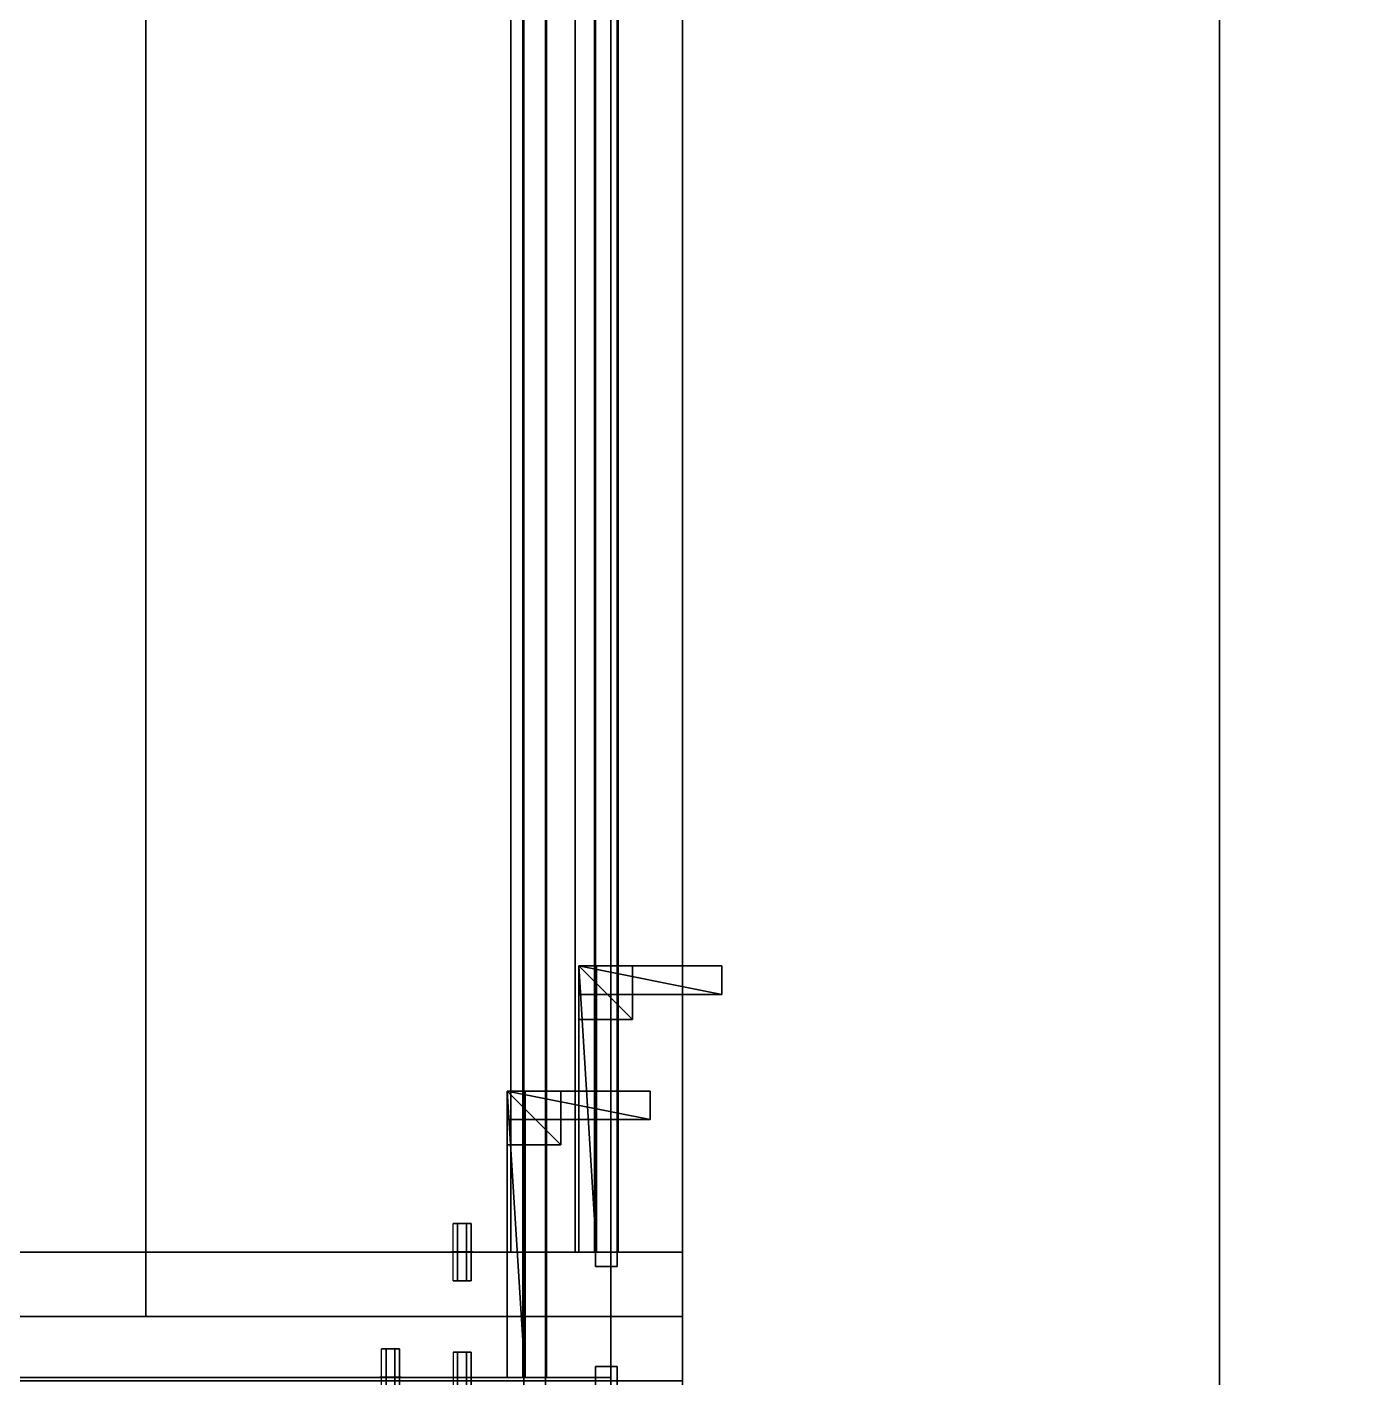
# Model space of a CAD drawing. Extents: x 0 to 4068, y -4475 to 0.
# Drawn here: x 1969.8 to 2343.7, y -1294.7 to -917.3 of the extents above; entities that cross this region are included whole.
import ezdxf

# ---------------------------------------------------------------- set-up
doc = ezdxf.new("R2010")
doc.units = 0
for name, color, linetype in [('LAYER0', 7, 'CONTINUOUS'), ('LAYER413', 7, 'CONTINUOUS'), ('LAYER614', 2, 'CONTINUOUS'), ('LAYER615', 7, 'CONTINUOUS'), ('LAYER616', 253, 'CONTINUOUS'), ('LAYER617', 253, 'CONTINUOUS'), ('LAYER618', 253, 'CONTINUOUS'), ('LAYER619', 253, 'CONTINUOUS'), ('LAYER620', 253, 'CONTINUOUS'), ('LAYER621', 253, 'CONTINUOUS'), ('LAYER630', 7, 'CONTINUOUS'), ('LAYER633', 7, 'CONTINUOUS'), ('LAYER642', 7, 'CONTINUOUS'), ('LAYER644', 7, 'CONTINUOUS'), ('LAYER651', 7, 'CONTINUOUS'), ('LAYER655', 254, 'CONTINUOUS'), ('LAYER667', 7, 'CONTINUOUS'), ('LAYER668', 253, 'CONTINUOUS'), ('LAYER688', 254, 'CONTINUOUS'), ('LAYER701', 7, 'CONTINUOUS'), ('LAYER702', 2, 'CONTINUOUS'), ('LAYER703', 7, 'CONTINUOUS'), ('LAYER704', 253, 'CONTINUOUS'), ('LAYER705', 253, 'CONTINUOUS'), ('LAYER706', 253, 'CONTINUOUS'), ('LAYER707', 253, 'CONTINUOUS'), ('LAYER708', 253, 'CONTINUOUS'), ('LAYER709', 253, 'CONTINUOUS'), ('LAYER710', 7, 'CONTINUOUS'), ('LAYER711', 253, 'CONTINUOUS'), ('LAYER712', 7, 'CONTINUOUS'), ('LAYER714', 253, 'CONTINUOUS'), ('LAYER723', 7, 'CONTINUOUS'), ('LAYER727', 254, 'CONTINUOUS'), ('LAYER739', 45, 'CONTINUOUS'), ('LAYER740', 45, 'CONTINUOUS'), ('LAYER741', 45, 'CONTINUOUS'), ('LAYER783', 45, 'CONTINUOUS'), ('LAYER821', 19, 'CONTINUOUS'), ('LAYER823', 19, 'CONTINUOUS')]:
    doc.layers.add(name, color=color, linetype=linetype)

msp = doc.modelspace()

# ---------------------------------------------------------------- linework, layer by layer
at = {"layer": 'LAYER0', "invisible_edges": 1}
for points in [[(4068, 0), (0, -4475), (0, 0), (4068, 0)], [(4068, -4475, 5), (0, 0, 5), (0, -4475, 5), (4068, -4475, 5)], [(0, 0, 5), (4068, -4475, 5), (4068, 0, 5), (0, 0, 5)], [(0, -4475), (4068, 0), (4068, -4475), (0, -4475)]]:
    msp.add_3dface(points, dxfattribs=at)
at = {"layer": 'LAYER413'}
for points, invisible_edges in [([(2303, 0, 5), (2153, -2886, 5), (2153, -150, 5), (2303, 0, 5)], 1), ([(2153, -2886, 5), (2303, 0, 5), (2303, -2754, 5), (2153, -2886, 5)], 1), ([(2153, -150, 2415), (2303, -2754, 2415), (2303, 0, 2415), (2153, -150, 2415)], 1), ([(2303, 0, 5), (2303, -2754, 2415), (2303, -2754, 5), (2303, 0, 5)], 1), ([(2303, -2754, 2415), (2303, 0, 5), (2303, 0, 2415), (2303, -2754, 2415)], 1), ([(2153, -150, 5), (2153, -1095.5, 1574.5), (2153, -339.5, 1127.5), (2153, -150, 5)], 7), ([(2153, -150, 5), (2153, -1155.5, 1574.5), (2153, -1095.5, 1574.5), (2153, -150, 5)], 5), ([(2153, -150, 5), (2153, -1634.5, 2070.5), (2153, -1155.5, 1574.5), (2153, -150, 5)], 7), ([(2153, -150, 5), (2153, -1694.5, 2070.5), (2153, -1634.5, 2070.5), (2153, -150, 5)], 5), ([(2153, -150, 5), (2153, -2240.5, 722.5), (2153, -1694.5, 2070.5), (2153, -150, 5)], 7), ([(2153, -150, 5), (2153, -2300.5, 722.5), (2153, -2240.5, 722.5), (2153, -150, 5)], 5), ([(2153, -2886, 5), (2153, -2300.5, 722.5), (2153, -150, 5), (2153, -2886, 5)], 3), ([(2153, -1095.5, 1574.5), (2153, -150, 2415), (2153, -339.5, 1207.5), (2153, -1095.5, 1574.5)], 7), ([(2153, -1095.5, 1654.5), (2153, -150, 2415), (2153, -1095.5, 1574.5), (2153, -1095.5, 1654.5)], 3), ([(2153, -1155.5, 1654.5), (2153, -150, 2415), (2153, -1095.5, 1654.5), (2153, -1155.5, 1654.5)], 3), ([(2153, -1634.5, 2070.5), (2153, -150, 2415), (2153, -1155.5, 1654.5), (2153, -1634.5, 2070.5)], 7), ([(2153, -1634.5, 2150.5), (2153, -150, 2415), (2153, -1634.5, 2070.5), (2153, -1634.5, 2150.5)], 3), ([(2153, -1694.5, 2150.5), (2153, -150, 2415), (2153, -1634.5, 2150.5), (2153, -1694.5, 2150.5)], 3), ([(2153, -1694.5, 2150.5), (2153, -2886, 2415), (2153, -150, 2415), (2153, -1694.5, 2150.5)], 5), ([(2303, -2754, 2415), (2153, -150, 2415), (2153, -2886, 2415), (2303, -2754, 2415)], 1), ([(2153, -339.5, 1127.5), (2153, -1095.5, 1574.5), (2153, -339.5, 1207.5), (2153, -339.5, 1127.5)], 3), ([(2153, -1155.5, 1574.5), (2153, -1634.5, 2070.5), (2153, -1155.5, 1654.5), (2153, -1155.5, 1574.5)], 3)]:
    msp.add_3dface(points, dxfattribs=dict(at, invisible_edges=invisible_edges))
at = {"layer": 'LAYER614'}
for points in [[(2104, -1294.5, 832), (2109, -1294.5, 832), (2104, -1214.5, 832), (2104, -1294.5, 832)], [(2104, -1214.5, 832), (2109, -1294.5, 832), (2109, -1214.5, 832), (2104, -1214.5, 832)], [(2104, -1214.5, 832), (2109, -1214.5, 832), (2104, -1214.5, 809), (2104, -1214.5, 832)], [(2104, -1214.5, 809), (2109, -1214.5, 832), (2109, -1214.5, 809), (2104, -1214.5, 809)], [(2104, -1294.5, 832), (2104, -1214.5, 832), (2104, -1294.5, 809), (2104, -1294.5, 832)], [(2104, -1294.5, 809), (2104, -1214.5, 832), (2104, -1214.5, 809), (2104, -1294.5, 809)], [(2104, -1294.5, 809), (2104, -1214.5, 809), (2109, -1294.5, 809), (2104, -1294.5, 809)], [(2109, -1294.5, 809), (2104, -1214.5, 809), (2109, -1214.5, 809), (2109, -1294.5, 809)], [(2109, -1294.5, 809), (2109, -1214.5, 809), (2109, -1294.5, 832), (2109, -1294.5, 809)], [(2109, -1294.5, 832), (2109, -1214.5, 809), (2109, -1214.5, 832), (2109, -1294.5, 832)], [(2104, -1294.5, 809), (2109, -1294.5, 809), (2104, -1294.5, 832), (2104, -1294.5, 809)], [(2104, -1294.5, 832), (2109, -1294.5, 809), (2109, -1294.5, 832), (2104, -1294.5, 832)]]:
    msp.add_3dface(points, dxfattribs=at)
at = {"layer": 'LAYER615', "invisible_edges": 1}
for points in [[(2104, -1214.5, 809), (2104, -1294.5, 832), (2104, -1214.5, 832), (2104, -1214.5, 809)], [(2104, -1294.5, 832), (2104, -1214.5, 809), (2104, -1294.5, 809), (2104, -1294.5, 832)], [(2109, -1214.5, 832), (2104, -1294.5, 832), (2109, -1294.5, 832), (2109, -1214.5, 832)], [(2104, -1294.5, 832), (2109, -1214.5, 832), (2104, -1214.5, 832), (2104, -1294.5, 832)], [(2104, -1214.5, 809), (2109, -1294.5, 809), (2104, -1294.5, 809), (2104, -1214.5, 809)], [(2109, -1294.5, 809), (2104, -1214.5, 809), (2109, -1214.5, 809), (2109, -1294.5, 809)], [(2109, -1214.5, 832), (2104, -1214.5, 809), (2104, -1214.5, 832), (2109, -1214.5, 832)], [(2104, -1214.5, 809), (2109, -1214.5, 832), (2109, -1214.5, 809), (2104, -1214.5, 809)], [(2109, -1294.5, 809), (2109, -1214.5, 832), (2109, -1294.5, 832), (2109, -1294.5, 809)], [(2109, -1214.5, 832), (2109, -1294.5, 809), (2109, -1214.5, 809), (2109, -1214.5, 832)], [(2109, -1294.5, 809), (2104, -1294.5, 832), (2104, -1294.5, 809), (2109, -1294.5, 809)], [(2104, -1294.5, 832), (2109, -1294.5, 809), (2109, -1294.5, 832), (2104, -1294.5, 832)]]:
    msp.add_3dface(points, dxfattribs=at)
at = {"layer": 'LAYER616'}
for points in [[(2104, -1229.5, 832), (2119, -1229.5, 832), (2104, -1214.5, 832), (2104, -1229.5, 832)], [(2104, -1214.5, 832), (2119, -1229.5, 832), (2119, -1214.5, 832), (2104, -1214.5, 832)], [(2104, -1214.5, 832), (2119, -1214.5, 832), (2104, -1214.5, 817), (2104, -1214.5, 832)], [(2104, -1214.5, 817), (2119, -1214.5, 832), (2119, -1214.5, 817), (2104, -1214.5, 817)], [(2104, -1229.5, 832), (2104, -1214.5, 832), (2104, -1229.5, 817), (2104, -1229.5, 832)], [(2104, -1229.5, 817), (2104, -1214.5, 832), (2104, -1214.5, 817), (2104, -1229.5, 817)], [(2104, -1229.5, 817), (2104, -1214.5, 817), (2119, -1229.5, 817), (2104, -1229.5, 817)], [(2119, -1229.5, 817), (2104, -1214.5, 817), (2119, -1214.5, 817), (2119, -1229.5, 817)], [(2119, -1229.5, 817), (2119, -1214.5, 817), (2119, -1229.5, 832), (2119, -1229.5, 817)], [(2119, -1229.5, 832), (2119, -1214.5, 817), (2119, -1214.5, 832), (2119, -1229.5, 832)], [(2104, -1229.5, 817), (2119, -1229.5, 817), (2104, -1229.5, 832), (2104, -1229.5, 817)], [(2104, -1229.5, 832), (2119, -1229.5, 817), (2119, -1229.5, 832), (2104, -1229.5, 832)]]:
    msp.add_3dface(points, dxfattribs=at)
at = {"layer": 'LAYER617'}
for points in [[(2104, -1229.5, 832), (2119, -1229.5, 832), (2104, -1214.5, 832), (2104, -1229.5, 832)], [(2104, -1214.5, 832), (2119, -1229.5, 832), (2119, -1214.5, 832), (2104, -1214.5, 832)], [(2104, -1214.5, 832), (2119, -1214.5, 832), (2104, -1214.5, 817), (2104, -1214.5, 832)], [(2104, -1214.5, 817), (2119, -1214.5, 832), (2119, -1214.5, 817), (2104, -1214.5, 817)], [(2104, -1229.5, 832), (2104, -1214.5, 832), (2104, -1229.5, 817), (2104, -1229.5, 832)], [(2104, -1229.5, 817), (2104, -1214.5, 832), (2104, -1214.5, 817), (2104, -1229.5, 817)], [(2104, -1229.5, 817), (2104, -1214.5, 817), (2119, -1229.5, 817), (2104, -1229.5, 817)], [(2119, -1229.5, 817), (2104, -1214.5, 817), (2119, -1214.5, 817), (2119, -1229.5, 817)], [(2119, -1229.5, 817), (2119, -1214.5, 817), (2119, -1229.5, 832), (2119, -1229.5, 817)], [(2119, -1229.5, 832), (2119, -1214.5, 817), (2119, -1214.5, 832), (2119, -1229.5, 832)], [(2104, -1229.5, 817), (2119, -1229.5, 817), (2104, -1229.5, 832), (2104, -1229.5, 817)], [(2104, -1229.5, 832), (2119, -1229.5, 817), (2119, -1229.5, 832), (2104, -1229.5, 832)]]:
    msp.add_3dface(points, dxfattribs=at)
at = {"layer": 'LAYER618'}
for points in [[(2104, -1229.5, 832), (2119, -1229.5, 832), (2104, -1214.5, 832), (2104, -1229.5, 832)], [(2104, -1214.5, 832), (2119, -1229.5, 832), (2119, -1214.5, 832), (2104, -1214.5, 832)], [(2104, -1214.5, 832), (2119, -1214.5, 832), (2104, -1214.5, 817), (2104, -1214.5, 832)], [(2104, -1214.5, 817), (2119, -1214.5, 832), (2119, -1214.5, 817), (2104, -1214.5, 817)], [(2104, -1229.5, 832), (2104, -1214.5, 832), (2104, -1229.5, 817), (2104, -1229.5, 832)], [(2104, -1229.5, 817), (2104, -1214.5, 832), (2104, -1214.5, 817), (2104, -1229.5, 817)], [(2104, -1229.5, 817), (2104, -1214.5, 817), (2119, -1229.5, 817), (2104, -1229.5, 817)], [(2119, -1229.5, 817), (2104, -1214.5, 817), (2119, -1214.5, 817), (2119, -1229.5, 817)], [(2119, -1229.5, 817), (2119, -1214.5, 817), (2119, -1229.5, 832), (2119, -1229.5, 817)], [(2119, -1229.5, 832), (2119, -1214.5, 817), (2119, -1214.5, 832), (2119, -1229.5, 832)], [(2104, -1229.5, 817), (2119, -1229.5, 817), (2104, -1229.5, 832), (2104, -1229.5, 817)], [(2104, -1229.5, 832), (2119, -1229.5, 817), (2119, -1229.5, 832), (2104, -1229.5, 832)]]:
    msp.add_3dface(points, dxfattribs=at)
at = {"layer": 'LAYER619'}
for points in [[(2104, -1229.5, 832), (2119, -1229.5, 832), (2104, -1214.5, 832), (2104, -1229.5, 832)], [(2104, -1214.5, 832), (2119, -1229.5, 832), (2119, -1214.5, 832), (2104, -1214.5, 832)], [(2104, -1214.5, 832), (2119, -1214.5, 832), (2104, -1214.5, 817), (2104, -1214.5, 832)], [(2104, -1214.5, 817), (2119, -1214.5, 832), (2119, -1214.5, 817), (2104, -1214.5, 817)], [(2104, -1229.5, 832), (2104, -1214.5, 832), (2104, -1229.5, 817), (2104, -1229.5, 832)], [(2104, -1229.5, 817), (2104, -1214.5, 832), (2104, -1214.5, 817), (2104, -1229.5, 817)], [(2104, -1229.5, 817), (2104, -1214.5, 817), (2119, -1229.5, 817), (2104, -1229.5, 817)], [(2119, -1229.5, 817), (2104, -1214.5, 817), (2119, -1214.5, 817), (2119, -1229.5, 817)], [(2119, -1229.5, 817), (2119, -1214.5, 817), (2119, -1229.5, 832), (2119, -1229.5, 817)], [(2119, -1229.5, 832), (2119, -1214.5, 817), (2119, -1214.5, 832), (2119, -1229.5, 832)], [(2104, -1229.5, 817), (2119, -1229.5, 817), (2104, -1229.5, 832), (2104, -1229.5, 817)], [(2104, -1229.5, 832), (2119, -1229.5, 817), (2119, -1229.5, 832), (2104, -1229.5, 832)]]:
    msp.add_3dface(points, dxfattribs=at)
at = {"layer": 'LAYER620'}
for points in [[(2104, -1222.5, 832), (2144, -1222.5, 832), (2104, -1214.5, 832), (2104, -1222.5, 832)], [(2104, -1214.5, 832), (2144, -1222.5, 832), (2144, -1214.5, 832), (2104, -1214.5, 832)], [(2104, -1214.5, 832), (2144, -1214.5, 832), (2104, -1214.5, 824), (2104, -1214.5, 832)], [(2104, -1214.5, 824), (2144, -1214.5, 832), (2144, -1214.5, 824), (2104, -1214.5, 824)], [(2104, -1222.5, 832), (2104, -1214.5, 832), (2104, -1222.5, 824), (2104, -1222.5, 832)], [(2104, -1222.5, 824), (2104, -1214.5, 832), (2104, -1214.5, 824), (2104, -1222.5, 824)], [(2104, -1222.5, 824), (2104, -1214.5, 824), (2144, -1222.5, 824), (2104, -1222.5, 824)], [(2144, -1222.5, 824), (2104, -1214.5, 824), (2144, -1214.5, 824), (2144, -1222.5, 824)], [(2144, -1222.5, 824), (2144, -1214.5, 824), (2144, -1222.5, 832), (2144, -1222.5, 824)], [(2144, -1222.5, 832), (2144, -1214.5, 824), (2144, -1214.5, 832), (2144, -1222.5, 832)], [(2104, -1222.5, 824), (2144, -1222.5, 824), (2104, -1222.5, 832), (2104, -1222.5, 824)], [(2104, -1222.5, 832), (2144, -1222.5, 824), (2144, -1222.5, 832), (2104, -1222.5, 832)]]:
    msp.add_3dface(points, dxfattribs=at)
at = {"layer": 'LAYER621'}
for points in [[(2104, -1294.5, 832), (2109, -1294.5, 832), (2104, -1214.5, 832), (2104, -1294.5, 832)], [(2104, -1214.5, 832), (2109, -1294.5, 832), (2109, -1214.5, 832), (2104, -1214.5, 832)], [(2104, -1214.5, 832), (2109, -1214.5, 832), (2104, -1214.5, 816), (2104, -1214.5, 832)], [(2104, -1214.5, 816), (2109, -1214.5, 832), (2109, -1214.5, 816), (2104, -1214.5, 816)], [(2104, -1294.5, 832), (2104, -1214.5, 832), (2104, -1294.5, 816), (2104, -1294.5, 832)], [(2104, -1294.5, 816), (2104, -1214.5, 832), (2104, -1214.5, 816), (2104, -1294.5, 816)], [(2104, -1294.5, 816), (2104, -1214.5, 816), (2109, -1294.5, 816), (2104, -1294.5, 816)], [(2109, -1294.5, 816), (2104, -1214.5, 816), (2109, -1214.5, 816), (2109, -1294.5, 816)], [(2109, -1294.5, 816), (2109, -1214.5, 816), (2109, -1294.5, 832), (2109, -1294.5, 816)], [(2109, -1294.5, 832), (2109, -1214.5, 816), (2109, -1214.5, 832), (2109, -1294.5, 832)], [(2104, -1294.5, 816), (2109, -1294.5, 816), (2104, -1294.5, 832), (2104, -1294.5, 816)], [(2104, -1294.5, 832), (2109, -1294.5, 816), (2109, -1294.5, 832), (2104, -1294.5, 832)]]:
    msp.add_3dface(points, dxfattribs=at)
at = {"layer": 'LAYER630', "invisible_edges": 1}
for points in [[(2133, -1294.5, 154), (1615, -218, 154), (2133, -218, 154), (2133, -1294.5, 154)], [(1615, -218, 154), (2133, -1294.5, 154), (1615, -1294.5, 154), (1615, -218, 154)], [(1615, -1294.5, 172), (2133, -218, 172), (1615, -218, 172), (1615, -1294.5, 172)], [(2133, -218, 172), (1615, -1294.5, 172), (2133, -1294.5, 172), (2133, -218, 172)], [(2133, -218, 172), (2133, -1294.5, 154), (2133, -218, 154), (2133, -218, 172)], [(2133, -1294.5, 154), (2133, -218, 172), (2133, -1294.5, 172), (2133, -1294.5, 154)], [(2133, -1294.5, 154), (1615, -1294.5, 172), (1615, -1294.5, 154), (2133, -1294.5, 154)], [(1615, -1294.5, 172), (2133, -1294.5, 154), (2133, -1294.5, 172), (1615, -1294.5, 172)]]:
    msp.add_3dface(points, dxfattribs=at)
at = {"layer": 'LAYER633', "invisible_edges": 1}
for points in [[(2133, -1294.5, 153), (1615, -1294.5, 873), (2133, -1294.5, 873), (2133, -1294.5, 153)], [(1615, -1294.5, 873), (2133, -1294.5, 153), (1615, -1294.5, 153), (1615, -1294.5, 873)], [(2133, -1294.5, 153), (1615, -1312.5, 153), (1615, -1294.5, 153), (2133, -1294.5, 153)], [(1615, -1312.5, 153), (2133, -1294.5, 153), (2133, -1312.5, 153), (1615, -1312.5, 153)], [(2133, -1312.5, 873), (1615, -1294.5, 873), (1615, -1312.5, 873), (2133, -1312.5, 873)], [(1615, -1294.5, 873), (2133, -1312.5, 873), (2133, -1294.5, 873), (1615, -1294.5, 873)], [(2133, -1312.5, 873), (2133, -1294.5, 153), (2133, -1294.5, 873), (2133, -1312.5, 873)], [(2133, -1294.5, 153), (2133, -1312.5, 873), (2133, -1312.5, 153), (2133, -1294.5, 153)]]:
    msp.add_3dface(points, dxfattribs=at)
at = {"layer": 'LAYER642', "invisible_edges": 1}
for points in [[(2108.7, -214, 872.5), (2114.7, -1298.5, 872.5), (2114.7, -214, 872.5), (2108.7, -214, 872.5)], [(2114.7, -1298.5, 872.5), (2108.7, -214, 872.5), (2108.7, -1298.5, 872.5), (2114.7, -1298.5, 872.5)], [(2108.7, -1298.5, 168), (2114.7, -214, 168), (2114.7, -1298.5, 168), (2108.7, -1298.5, 168)], [(2114.7, -214, 168), (2108.7, -1298.5, 168), (2108.7, -214, 168), (2114.7, -214, 168)], [(2108.7, -214, 872.5), (2108.7, -1298.5, 168), (2108.7, -1298.5, 872.5), (2108.7, -214, 872.5)], [(2108.7, -1298.5, 168), (2108.7, -214, 872.5), (2108.7, -214, 168), (2108.7, -1298.5, 168)], [(2114.7, -214, 168), (2114.7, -1298.5, 872.5), (2114.7, -1298.5, 168), (2114.7, -214, 168)], [(2114.7, -1298.5, 872.5), (2114.7, -214, 168), (2114.7, -214, 872.5), (2114.7, -1298.5, 872.5)]]:
    msp.add_3dface(points, dxfattribs=at)
at = {"layer": 'LAYER644', "invisible_edges": 1}
for points in [[(2115, -218, 872.5), (2133, -1294.5, 872.5), (2133, -218, 872.5), (2115, -218, 872.5)], [(2133, -1294.5, 872.5), (2115, -218, 872.5), (2115, -1294.5, 872.5), (2133, -1294.5, 872.5)], [(2115, -1294.5, 752.5), (2133, -218, 752.5), (2133, -1294.5, 752.5), (2115, -1294.5, 752.5)], [(2133, -218, 752.5), (2115, -1294.5, 752.5), (2115, -218, 752.5), (2133, -218, 752.5)], [(2115, -218, 872.5), (2115, -1294.5, 752.5), (2115, -1294.5, 872.5), (2115, -218, 872.5)], [(2115, -1294.5, 752.5), (2115, -218, 872.5), (2115, -218, 752.5), (2115, -1294.5, 752.5)], [(2133, -218, 752.5), (2133, -1294.5, 872.5), (2133, -1294.5, 752.5), (2133, -218, 752.5)], [(2133, -1294.5, 872.5), (2133, -218, 752.5), (2133, -218, 872.5), (2133, -1294.5, 872.5)], [(2115, -1294.5, 752.5), (2133, -1294.5, 872.5), (2115, -1294.5, 872.5), (2115, -1294.5, 752.5)], [(2133, -1294.5, 872.5), (2115, -1294.5, 752.5), (2133, -1294.5, 752.5), (2133, -1294.5, 872.5)]]:
    msp.add_3dface(points, dxfattribs=at)
at = {"layer": 'LAYER651', "invisible_edges": 1}
for points in [[(2108.4, -1294.5, 504), (1715, -218, 504), (2108.4, -218, 504), (2108.4, -1294.5, 504)], [(1715, -218, 504), (2108.4, -1294.5, 504), (1715, -1294.5, 504), (1715, -218, 504)], [(1715, -1294.5, 522), (2108.4, -218, 522), (1715, -218, 522), (1715, -1294.5, 522)], [(2108.4, -218, 522), (1715, -1294.5, 522), (2108.4, -1294.5, 522), (2108.4, -218, 522)], [(2108.4, -218, 522), (2108.4, -1294.5, 504), (2108.4, -218, 504), (2108.4, -218, 522)], [(2108.4, -1294.5, 504), (2108.4, -218, 522), (2108.4, -1294.5, 522), (2108.4, -1294.5, 504)], [(2108.4, -1294.5, 504), (1715, -1294.5, 522), (1715, -1294.5, 504), (2108.4, -1294.5, 504)], [(1715, -1294.5, 522), (2108.4, -1294.5, 504), (2108.4, -1294.5, 522), (1715, -1294.5, 522)]]:
    msp.add_3dface(points, dxfattribs=at)
at = {"layer": 'LAYER655'}
for points in [[(2068.9, -1286.5, 501.5), (2073.9, -1286.5, 501.5), (2072.65, -1286.5, 503.665), (2070.15, -1286.5, 503.665)], [(2068.9, -1286.5, 501.5), (2070.15, -1286.5, 499.335), (2072.65, -1286.5, 499.335), (2073.9, -1286.5, 501.5)], [(2074.4, -1294.45, 501.5), (2068.4, -1294.45, 501.5), (2069.9, -1294.45, 504.098), (2072.9, -1294.45, 504.098)], [(2074.4, -1294.45, 501.5), (2068.4, -1294.45, 501.5), (2069.9, -1294.45, 498.902), (2072.9, -1294.45, 498.902)], [(2074.4, -1294.55, 501.5), (2068.4, -1294.55, 501.5), (2069.9, -1294.55, 504.098), (2072.9, -1294.55, 504.098)], [(2074.4, -1294.55, 501.5), (2068.4, -1294.55, 501.5), (2069.9, -1294.55, 498.902), (2072.9, -1294.55, 498.902)]]:
    msp.add_3dface(points, dxfattribs=at)
at = {"layer": 'LAYER667', "invisible_edges": 1}
for points in [[(2128.7, -1291.5, 2350), (2134.7, -2113.5, 2350), (2134.7, -1291.5, 2350), (2128.7, -1291.5, 2350)], [(2134.7, -2113.5, 2350), (2128.7, -1291.5, 2350), (2128.7, -2113.5, 2350), (2134.7, -2113.5, 2350)], [(2134.7, -1291.5, 1720), (2128.7, -1291.5, 2350), (2134.7, -1291.5, 2350), (2134.7, -1291.5, 1720)], [(2128.7, -1291.5, 2350), (2134.7, -1291.5, 1720), (2128.7, -1291.5, 1720), (2128.7, -1291.5, 2350)], [(2128.7, -2113.5, 1720), (2134.7, -1291.5, 1720), (2134.7, -2113.5, 1720), (2128.7, -2113.5, 1720)], [(2134.7, -1291.5, 1720), (2128.7, -2113.5, 1720), (2128.7, -1291.5, 1720), (2134.7, -1291.5, 1720)], [(2128.7, -1291.5, 2350), (2128.7, -2113.5, 1720), (2128.7, -2113.5, 2350), (2128.7, -1291.5, 2350)], [(2128.7, -2113.5, 1720), (2128.7, -1291.5, 2350), (2128.7, -1291.5, 1720), (2128.7, -2113.5, 1720)], [(2134.7, -1291.5, 1720), (2134.7, -2113.5, 2350), (2134.7, -2113.5, 1720), (2134.7, -1291.5, 1720)], [(2134.7, -2113.5, 2350), (2134.7, -1291.5, 1720), (2134.7, -1291.5, 2350), (2134.7, -2113.5, 2350)]]:
    msp.add_3dface(points, dxfattribs=at)
at = {"layer": 'LAYER668', "invisible_edges": 1}
for points in [[(2153, -1277.5, 1705), (1803, -1295.5, 1705), (1803, -1277.5, 1705), (2153, -1277.5, 1705)], [(1803, -1295.5, 1705), (2153, -1277.5, 1705), (2153, -1295.5, 1705), (1803, -1295.5, 1705)], [(2153, -1295.5, 2365), (1803, -1277.5, 2365), (1803, -1295.5, 2365), (2153, -1295.5, 2365)], [(1803, -1277.5, 2365), (2153, -1295.5, 2365), (2153, -1277.5, 2365), (1803, -1277.5, 2365)], [(1803, -1277.5, 2365), (2153, -1277.5, 1705), (1803, -1277.5, 1705), (1803, -1277.5, 2365)], [(2153, -1277.5, 1705), (1803, -1277.5, 2365), (2153, -1277.5, 2365), (2153, -1277.5, 1705)], [(2153, -1277.5, 1705), (2153, -1295.5, 2365), (2153, -1295.5, 1705), (2153, -1277.5, 1705)], [(2153, -1295.5, 2365), (2153, -1277.5, 1705), (2153, -1277.5, 2365), (2153, -1295.5, 2365)]]:
    msp.add_3dface(points, dxfattribs=at)
at = {"layer": 'LAYER688'}
for points in [[(2088.9, -1287.5, 2023.5), (2093.9, -1287.5, 2023.5), (2092.65, -1287.5, 2025.665), (2090.15, -1287.5, 2025.665)], [(2088.9, -1287.5, 2023.5), (2090.15, -1287.5, 2021.335), (2092.65, -1287.5, 2021.335), (2093.9, -1287.5, 2023.5)]]:
    msp.add_3dface(points, dxfattribs=at)
at = {"layer": 'LAYER701', "invisible_edges": 1}
for points in [[(2135, -1259.5, 2226), (2153, -545.5, 2226), (2153, -1259.5, 2226), (2135, -1259.5, 2226)], [(2153, -545.5, 2226), (2135, -1259.5, 2226), (2135, -545.5, 2226), (2153, -545.5, 2226)], [(2135, -545.5, 2346), (2153, -1259.5, 2346), (2153, -545.5, 2346), (2135, -545.5, 2346)], [(2153, -1259.5, 2346), (2135, -545.5, 2346), (2135, -1259.5, 2346), (2153, -1259.5, 2346)], [(2135, -1259.5, 2226), (2135, -545.5, 2346), (2135, -545.5, 2226), (2135, -1259.5, 2226)], [(2135, -545.5, 2346), (2135, -1259.5, 2226), (2135, -1259.5, 2346), (2135, -545.5, 2346)], [(2153, -1259.5, 2346), (2153, -545.5, 2226), (2153, -545.5, 2346), (2153, -1259.5, 2346)], [(2153, -545.5, 2226), (2153, -1259.5, 2346), (2153, -1259.5, 2226), (2153, -545.5, 2226)], [(2153, -1259.5, 2346), (2135, -1259.5, 2226), (2153, -1259.5, 2226), (2153, -1259.5, 2346)], [(2135, -1259.5, 2226), (2153, -1259.5, 2346), (2135, -1259.5, 2346), (2135, -1259.5, 2226)]]:
    msp.add_3dface(points, dxfattribs=at)
at = {"layer": 'LAYER702'}
for points in [[(2124, -1259.5, 2323), (2129, -1259.5, 2323), (2124, -1179.5, 2323), (2124, -1259.5, 2323)], [(2124, -1179.5, 2323), (2129, -1259.5, 2323), (2129, -1179.5, 2323), (2124, -1179.5, 2323)], [(2124, -1179.5, 2323), (2129, -1179.5, 2323), (2124, -1179.5, 2300), (2124, -1179.5, 2323)], [(2124, -1179.5, 2300), (2129, -1179.5, 2323), (2129, -1179.5, 2300), (2124, -1179.5, 2300)], [(2124, -1259.5, 2323), (2124, -1179.5, 2323), (2124, -1259.5, 2300), (2124, -1259.5, 2323)], [(2124, -1259.5, 2300), (2124, -1179.5, 2323), (2124, -1179.5, 2300), (2124, -1259.5, 2300)], [(2124, -1259.5, 2300), (2124, -1179.5, 2300), (2129, -1259.5, 2300), (2124, -1259.5, 2300)], [(2129, -1259.5, 2300), (2124, -1179.5, 2300), (2129, -1179.5, 2300), (2129, -1259.5, 2300)], [(2129, -1259.5, 2300), (2129, -1179.5, 2300), (2129, -1259.5, 2323), (2129, -1259.5, 2300)], [(2129, -1259.5, 2323), (2129, -1179.5, 2300), (2129, -1179.5, 2323), (2129, -1259.5, 2323)], [(2124, -1259.5, 2300), (2129, -1259.5, 2300), (2124, -1259.5, 2323), (2124, -1259.5, 2300)], [(2124, -1259.5, 2323), (2129, -1259.5, 2300), (2129, -1259.5, 2323), (2124, -1259.5, 2323)]]:
    msp.add_3dface(points, dxfattribs=at)
at = {"layer": 'LAYER703', "invisible_edges": 1}
for points in [[(2124, -1179.5, 2300), (2124, -1259.5, 2323), (2124, -1179.5, 2323), (2124, -1179.5, 2300)], [(2124, -1259.5, 2323), (2124, -1179.5, 2300), (2124, -1259.5, 2300), (2124, -1259.5, 2323)], [(2129, -1179.5, 2323), (2124, -1259.5, 2323), (2129, -1259.5, 2323), (2129, -1179.5, 2323)], [(2124, -1259.5, 2323), (2129, -1179.5, 2323), (2124, -1179.5, 2323), (2124, -1259.5, 2323)], [(2124, -1179.5, 2300), (2129, -1259.5, 2300), (2124, -1259.5, 2300), (2124, -1179.5, 2300)], [(2129, -1259.5, 2300), (2124, -1179.5, 2300), (2129, -1179.5, 2300), (2129, -1259.5, 2300)], [(2129, -1179.5, 2323), (2124, -1179.5, 2300), (2124, -1179.5, 2323), (2129, -1179.5, 2323)], [(2124, -1179.5, 2300), (2129, -1179.5, 2323), (2129, -1179.5, 2300), (2124, -1179.5, 2300)], [(2129, -1259.5, 2300), (2129, -1179.5, 2323), (2129, -1259.5, 2323), (2129, -1259.5, 2300)], [(2129, -1179.5, 2323), (2129, -1259.5, 2300), (2129, -1179.5, 2300), (2129, -1179.5, 2323)], [(2129, -1259.5, 2300), (2124, -1259.5, 2323), (2124, -1259.5, 2300), (2129, -1259.5, 2300)], [(2124, -1259.5, 2323), (2129, -1259.5, 2300), (2129, -1259.5, 2323), (2124, -1259.5, 2323)]]:
    msp.add_3dface(points, dxfattribs=at)
at = {"layer": 'LAYER704'}
for points in [[(2124, -1194.5, 2323), (2139, -1194.5, 2323), (2124, -1179.5, 2323), (2124, -1194.5, 2323)], [(2124, -1179.5, 2323), (2139, -1194.5, 2323), (2139, -1179.5, 2323), (2124, -1179.5, 2323)], [(2124, -1179.5, 2323), (2139, -1179.5, 2323), (2124, -1179.5, 2308), (2124, -1179.5, 2323)], [(2124, -1179.5, 2308), (2139, -1179.5, 2323), (2139, -1179.5, 2308), (2124, -1179.5, 2308)], [(2124, -1194.5, 2323), (2124, -1179.5, 2323), (2124, -1194.5, 2308), (2124, -1194.5, 2323)], [(2124, -1194.5, 2308), (2124, -1179.5, 2323), (2124, -1179.5, 2308), (2124, -1194.5, 2308)], [(2124, -1194.5, 2308), (2124, -1179.5, 2308), (2139, -1194.5, 2308), (2124, -1194.5, 2308)], [(2139, -1194.5, 2308), (2124, -1179.5, 2308), (2139, -1179.5, 2308), (2139, -1194.5, 2308)], [(2139, -1194.5, 2308), (2139, -1179.5, 2308), (2139, -1194.5, 2323), (2139, -1194.5, 2308)], [(2139, -1194.5, 2323), (2139, -1179.5, 2308), (2139, -1179.5, 2323), (2139, -1194.5, 2323)], [(2124, -1194.5, 2308), (2139, -1194.5, 2308), (2124, -1194.5, 2323), (2124, -1194.5, 2308)], [(2124, -1194.5, 2323), (2139, -1194.5, 2308), (2139, -1194.5, 2323), (2124, -1194.5, 2323)]]:
    msp.add_3dface(points, dxfattribs=at)
at = {"layer": 'LAYER705'}
for points in [[(2124, -1194.5, 2323), (2139, -1194.5, 2323), (2124, -1179.5, 2323), (2124, -1194.5, 2323)], [(2124, -1179.5, 2323), (2139, -1194.5, 2323), (2139, -1179.5, 2323), (2124, -1179.5, 2323)], [(2124, -1179.5, 2323), (2139, -1179.5, 2323), (2124, -1179.5, 2308), (2124, -1179.5, 2323)], [(2124, -1179.5, 2308), (2139, -1179.5, 2323), (2139, -1179.5, 2308), (2124, -1179.5, 2308)], [(2124, -1194.5, 2323), (2124, -1179.5, 2323), (2124, -1194.5, 2308), (2124, -1194.5, 2323)], [(2124, -1194.5, 2308), (2124, -1179.5, 2323), (2124, -1179.5, 2308), (2124, -1194.5, 2308)], [(2124, -1194.5, 2308), (2124, -1179.5, 2308), (2139, -1194.5, 2308), (2124, -1194.5, 2308)], [(2139, -1194.5, 2308), (2124, -1179.5, 2308), (2139, -1179.5, 2308), (2139, -1194.5, 2308)], [(2139, -1194.5, 2308), (2139, -1179.5, 2308), (2139, -1194.5, 2323), (2139, -1194.5, 2308)], [(2139, -1194.5, 2323), (2139, -1179.5, 2308), (2139, -1179.5, 2323), (2139, -1194.5, 2323)], [(2124, -1194.5, 2308), (2139, -1194.5, 2308), (2124, -1194.5, 2323), (2124, -1194.5, 2308)], [(2124, -1194.5, 2323), (2139, -1194.5, 2308), (2139, -1194.5, 2323), (2124, -1194.5, 2323)]]:
    msp.add_3dface(points, dxfattribs=at)
at = {"layer": 'LAYER706'}
for points in [[(2124, -1194.5, 2323), (2139, -1194.5, 2323), (2124, -1179.5, 2323), (2124, -1194.5, 2323)], [(2124, -1179.5, 2323), (2139, -1194.5, 2323), (2139, -1179.5, 2323), (2124, -1179.5, 2323)], [(2124, -1179.5, 2323), (2139, -1179.5, 2323), (2124, -1179.5, 2308), (2124, -1179.5, 2323)], [(2124, -1179.5, 2308), (2139, -1179.5, 2323), (2139, -1179.5, 2308), (2124, -1179.5, 2308)], [(2124, -1194.5, 2323), (2124, -1179.5, 2323), (2124, -1194.5, 2308), (2124, -1194.5, 2323)], [(2124, -1194.5, 2308), (2124, -1179.5, 2323), (2124, -1179.5, 2308), (2124, -1194.5, 2308)], [(2124, -1194.5, 2308), (2124, -1179.5, 2308), (2139, -1194.5, 2308), (2124, -1194.5, 2308)], [(2139, -1194.5, 2308), (2124, -1179.5, 2308), (2139, -1179.5, 2308), (2139, -1194.5, 2308)], [(2139, -1194.5, 2308), (2139, -1179.5, 2308), (2139, -1194.5, 2323), (2139, -1194.5, 2308)], [(2139, -1194.5, 2323), (2139, -1179.5, 2308), (2139, -1179.5, 2323), (2139, -1194.5, 2323)], [(2124, -1194.5, 2308), (2139, -1194.5, 2308), (2124, -1194.5, 2323), (2124, -1194.5, 2308)], [(2124, -1194.5, 2323), (2139, -1194.5, 2308), (2139, -1194.5, 2323), (2124, -1194.5, 2323)]]:
    msp.add_3dface(points, dxfattribs=at)
at = {"layer": 'LAYER707'}
for points in [[(2124, -1194.5, 2323), (2139, -1194.5, 2323), (2124, -1179.5, 2323), (2124, -1194.5, 2323)], [(2124, -1179.5, 2323), (2139, -1194.5, 2323), (2139, -1179.5, 2323), (2124, -1179.5, 2323)], [(2124, -1179.5, 2323), (2139, -1179.5, 2323), (2124, -1179.5, 2308), (2124, -1179.5, 2323)], [(2124, -1179.5, 2308), (2139, -1179.5, 2323), (2139, -1179.5, 2308), (2124, -1179.5, 2308)], [(2124, -1194.5, 2323), (2124, -1179.5, 2323), (2124, -1194.5, 2308), (2124, -1194.5, 2323)], [(2124, -1194.5, 2308), (2124, -1179.5, 2323), (2124, -1179.5, 2308), (2124, -1194.5, 2308)], [(2124, -1194.5, 2308), (2124, -1179.5, 2308), (2139, -1194.5, 2308), (2124, -1194.5, 2308)], [(2139, -1194.5, 2308), (2124, -1179.5, 2308), (2139, -1179.5, 2308), (2139, -1194.5, 2308)], [(2139, -1194.5, 2308), (2139, -1179.5, 2308), (2139, -1194.5, 2323), (2139, -1194.5, 2308)], [(2139, -1194.5, 2323), (2139, -1179.5, 2308), (2139, -1179.5, 2323), (2139, -1194.5, 2323)], [(2124, -1194.5, 2308), (2139, -1194.5, 2308), (2124, -1194.5, 2323), (2124, -1194.5, 2308)], [(2124, -1194.5, 2323), (2139, -1194.5, 2308), (2139, -1194.5, 2323), (2124, -1194.5, 2323)]]:
    msp.add_3dface(points, dxfattribs=at)
at = {"layer": 'LAYER708'}
for points in [[(2124, -1187.5, 2323), (2164, -1187.5, 2323), (2124, -1179.5, 2323), (2124, -1187.5, 2323)], [(2124, -1179.5, 2323), (2164, -1187.5, 2323), (2164, -1179.5, 2323), (2124, -1179.5, 2323)], [(2124, -1179.5, 2323), (2164, -1179.5, 2323), (2124, -1179.5, 2315), (2124, -1179.5, 2323)], [(2124, -1179.5, 2315), (2164, -1179.5, 2323), (2164, -1179.5, 2315), (2124, -1179.5, 2315)], [(2124, -1187.5, 2323), (2124, -1179.5, 2323), (2124, -1187.5, 2315), (2124, -1187.5, 2323)], [(2124, -1187.5, 2315), (2124, -1179.5, 2323), (2124, -1179.5, 2315), (2124, -1187.5, 2315)], [(2124, -1187.5, 2315), (2124, -1179.5, 2315), (2164, -1187.5, 2315), (2124, -1187.5, 2315)], [(2164, -1187.5, 2315), (2124, -1179.5, 2315), (2164, -1179.5, 2315), (2164, -1187.5, 2315)], [(2164, -1187.5, 2315), (2164, -1179.5, 2315), (2164, -1187.5, 2323), (2164, -1187.5, 2315)], [(2164, -1187.5, 2323), (2164, -1179.5, 2315), (2164, -1179.5, 2323), (2164, -1187.5, 2323)], [(2124, -1187.5, 2315), (2164, -1187.5, 2315), (2124, -1187.5, 2323), (2124, -1187.5, 2315)], [(2124, -1187.5, 2323), (2164, -1187.5, 2315), (2164, -1187.5, 2323), (2124, -1187.5, 2323)]]:
    msp.add_3dface(points, dxfattribs=at)
at = {"layer": 'LAYER709'}
for points in [[(2124, -1259.5, 2323), (2129, -1259.5, 2323), (2124, -1179.5, 2323), (2124, -1259.5, 2323)], [(2124, -1179.5, 2323), (2129, -1259.5, 2323), (2129, -1179.5, 2323), (2124, -1179.5, 2323)], [(2124, -1179.5, 2323), (2129, -1179.5, 2323), (2124, -1179.5, 2307), (2124, -1179.5, 2323)], [(2124, -1179.5, 2307), (2129, -1179.5, 2323), (2129, -1179.5, 2307), (2124, -1179.5, 2307)], [(2124, -1259.5, 2323), (2124, -1179.5, 2323), (2124, -1259.5, 2307), (2124, -1259.5, 2323)], [(2124, -1259.5, 2307), (2124, -1179.5, 2323), (2124, -1179.5, 2307), (2124, -1259.5, 2307)], [(2124, -1259.5, 2307), (2124, -1179.5, 2307), (2129, -1259.5, 2307), (2124, -1259.5, 2307)], [(2129, -1259.5, 2307), (2124, -1179.5, 2307), (2129, -1179.5, 2307), (2129, -1259.5, 2307)], [(2129, -1259.5, 2307), (2129, -1179.5, 2307), (2129, -1259.5, 2323), (2129, -1259.5, 2307)], [(2129, -1259.5, 2323), (2129, -1179.5, 2307), (2129, -1179.5, 2323), (2129, -1259.5, 2323)], [(2124, -1259.5, 2307), (2129, -1259.5, 2307), (2124, -1259.5, 2323), (2124, -1259.5, 2307)], [(2124, -1259.5, 2323), (2129, -1259.5, 2307), (2129, -1259.5, 2323), (2124, -1259.5, 2323)]]:
    msp.add_3dface(points, dxfattribs=at)
at = {"layer": 'LAYER710', "invisible_edges": 1}
for points in [[(2153, -545.5, 2364), (1803, -1259.5, 2364), (2153, -1259.5, 2364), (2153, -545.5, 2364)], [(1803, -1259.5, 2364), (2153, -545.5, 2364), (1803, -545.5, 2364), (1803, -1259.5, 2364)], [(1803, -545.5, 2346), (2153, -1259.5, 2346), (1803, -1259.5, 2346), (1803, -545.5, 2346)], [(2153, -1259.5, 2346), (1803, -545.5, 2346), (2153, -545.5, 2346), (2153, -1259.5, 2346)], [(2153, -1259.5, 2346), (2153, -545.5, 2364), (2153, -1259.5, 2364), (2153, -1259.5, 2346)], [(2153, -545.5, 2364), (2153, -1259.5, 2346), (2153, -545.5, 2346), (2153, -545.5, 2364)], [(2153, -1259.5, 2346), (1803, -1259.5, 2364), (1803, -1259.5, 2346), (2153, -1259.5, 2346)], [(1803, -1259.5, 2364), (2153, -1259.5, 2346), (2153, -1259.5, 2364), (1803, -1259.5, 2364)]]:
    msp.add_3dface(points, dxfattribs=at)
at = {"layer": 'LAYER711', "invisible_edges": 1}
for points in [[(2153, -1259.5, 1706), (1803, -545.5, 1706), (2153, -545.5, 1706), (2153, -1259.5, 1706)], [(1803, -545.5, 1706), (2153, -1259.5, 1706), (1803, -1259.5, 1706), (1803, -545.5, 1706)], [(1803, -1259.5, 1724), (2153, -545.5, 1724), (1803, -545.5, 1724), (1803, -1259.5, 1724)], [(2153, -545.5, 1724), (1803, -1259.5, 1724), (2153, -1259.5, 1724), (2153, -545.5, 1724)], [(2153, -545.5, 1724), (2153, -1259.5, 1706), (2153, -545.5, 1706), (2153, -545.5, 1724)], [(2153, -1259.5, 1706), (2153, -545.5, 1724), (2153, -1259.5, 1724), (2153, -1259.5, 1706)], [(2153, -1259.5, 1706), (1803, -1259.5, 1724), (1803, -1259.5, 1706), (2153, -1259.5, 1706)], [(1803, -1259.5, 1724), (2153, -1259.5, 1706), (2153, -1259.5, 1724), (1803, -1259.5, 1724)]]:
    msp.add_3dface(points, dxfattribs=at)
at = {"layer": 'LAYER712', "invisible_edges": 1}
for points in [[(2128.7, -541.5, 2350), (2134.7, -1263.5, 2350), (2134.7, -541.5, 2350), (2128.7, -541.5, 2350)], [(2134.7, -1263.5, 2350), (2128.7, -541.5, 2350), (2128.7, -1263.5, 2350), (2134.7, -1263.5, 2350)], [(2128.7, -1263.5, 1720), (2134.7, -541.5, 1720), (2134.7, -1263.5, 1720), (2128.7, -1263.5, 1720)], [(2134.7, -541.5, 1720), (2128.7, -1263.5, 1720), (2128.7, -541.5, 1720), (2134.7, -541.5, 1720)], [(2128.7, -541.5, 2350), (2128.7, -1263.5, 1720), (2128.7, -1263.5, 2350), (2128.7, -541.5, 2350)], [(2128.7, -1263.5, 1720), (2128.7, -541.5, 2350), (2128.7, -541.5, 1720), (2128.7, -1263.5, 1720)], [(2134.7, -541.5, 1720), (2134.7, -1263.5, 2350), (2134.7, -1263.5, 1720), (2134.7, -541.5, 1720)], [(2134.7, -1263.5, 2350), (2134.7, -541.5, 1720), (2134.7, -541.5, 2350), (2134.7, -1263.5, 2350)], [(2128.7, -1263.5, 1720), (2134.7, -1263.5, 2350), (2128.7, -1263.5, 2350), (2128.7, -1263.5, 1720)], [(2134.7, -1263.5, 2350), (2128.7, -1263.5, 1720), (2134.7, -1263.5, 1720), (2134.7, -1263.5, 2350)]]:
    msp.add_3dface(points, dxfattribs=at)
at = {"layer": 'LAYER714', "invisible_edges": 1}
for points in [[(2153, -1259.5, 1705), (1803, -1259.5, 2365), (2153, -1259.5, 2365), (2153, -1259.5, 1705)], [(1803, -1259.5, 2365), (2153, -1259.5, 1705), (1803, -1259.5, 1705), (1803, -1259.5, 2365)], [(2153, -1259.5, 1705), (1803, -1277.5, 1705), (1803, -1259.5, 1705), (2153, -1259.5, 1705)], [(1803, -1277.5, 1705), (2153, -1259.5, 1705), (2153, -1277.5, 1705), (1803, -1277.5, 1705)], [(2153, -1277.5, 2365), (1803, -1259.5, 2365), (1803, -1277.5, 2365), (2153, -1277.5, 2365)], [(1803, -1259.5, 2365), (2153, -1277.5, 2365), (2153, -1259.5, 2365), (1803, -1259.5, 2365)], [(2153, -1277.5, 2365), (2153, -1259.5, 1705), (2153, -1259.5, 2365), (2153, -1277.5, 2365)], [(2153, -1259.5, 1705), (2153, -1277.5, 2365), (2153, -1277.5, 1705), (2153, -1259.5, 1705)], [(1803, -1277.5, 1705), (2153, -1277.5, 2365), (1803, -1277.5, 2365), (1803, -1277.5, 1705)], [(2153, -1277.5, 2365), (1803, -1277.5, 1705), (2153, -1277.5, 1705), (2153, -1277.5, 2365)]]:
    msp.add_3dface(points, dxfattribs=at)
at = {"layer": 'LAYER723', "invisible_edges": 1}
for points in [[(2128.4, -1259.5, 2026), (1823, -545.5, 2026), (2128.4, -545.5, 2026), (2128.4, -1259.5, 2026)], [(1823, -545.5, 2026), (2128.4, -1259.5, 2026), (1823, -1259.5, 2026), (1823, -545.5, 2026)], [(1823, -1259.5, 2044), (2128.4, -545.5, 2044), (1823, -545.5, 2044), (1823, -1259.5, 2044)], [(2128.4, -545.5, 2044), (1823, -1259.5, 2044), (2128.4, -1259.5, 2044), (2128.4, -545.5, 2044)], [(2128.4, -545.5, 2044), (2128.4, -1259.5, 2026), (2128.4, -545.5, 2026), (2128.4, -545.5, 2044)], [(2128.4, -1259.5, 2026), (2128.4, -545.5, 2044), (2128.4, -1259.5, 2044), (2128.4, -1259.5, 2026)], [(2128.4, -1259.5, 2026), (1823, -1259.5, 2044), (1823, -1259.5, 2026), (2128.4, -1259.5, 2026)], [(1823, -1259.5, 2044), (2128.4, -1259.5, 2026), (2128.4, -1259.5, 2044), (1823, -1259.5, 2044)]]:
    msp.add_3dface(points, dxfattribs=at)
at = {"layer": 'LAYER727'}
for points in [[(2088.9, -1251.5, 2023.5), (2093.9, -1251.5, 2023.5), (2092.65, -1251.5, 2025.665), (2090.15, -1251.5, 2025.665)], [(2088.9, -1251.5, 2023.5), (2090.15, -1251.5, 2021.335), (2092.65, -1251.5, 2021.335), (2093.9, -1251.5, 2023.5)], [(2094.4, -1259.45, 2023.5), (2088.4, -1259.45, 2023.5), (2089.9, -1259.45, 2026.098), (2092.9, -1259.45, 2026.098)], [(2094.4, -1259.45, 2023.5), (2088.4, -1259.45, 2023.5), (2089.9, -1259.45, 2020.902), (2092.9, -1259.45, 2020.902)], [(2094.4, -1259.55, 2023.5), (2088.4, -1259.55, 2023.5), (2089.9, -1259.55, 2026.098), (2092.9, -1259.55, 2026.098)], [(2094.4, -1259.55, 2023.5), (2088.4, -1259.55, 2023.5), (2089.9, -1259.55, 2020.902), (2092.9, -1259.55, 2020.902)], [(2088.9, -1267.5, 2023.5), (2093.9, -1267.5, 2023.5), (2092.65, -1267.5, 2025.665), (2090.15, -1267.5, 2025.665)], [(2088.9, -1267.5, 2023.5), (2090.15, -1267.5, 2021.335), (2092.65, -1267.5, 2021.335), (2093.9, -1267.5, 2023.5)]]:
    msp.add_3dface(points, dxfattribs=at)
at = {"layer": 'LAYER739', "invisible_edges": 1}
for points in [[(2153, -1259.501, 1491), (2003, -1277.501, 1491), (2003, -1259.501, 1491), (2153, -1259.501, 1491)], [(2003, -1277.501, 1491), (2153, -1259.501, 1491), (2153, -1277.501, 1491), (2003, -1277.501, 1491)], [(2003, -1259.501, 1705), (2003, -1277.501, 1491), (2003, -1277.501, 1705), (2003, -1259.501, 1705)], [(2003, -1277.501, 1491), (2003, -1259.501, 1705), (2003, -1259.501, 1491), (2003, -1277.501, 1491)], [(2153, -1277.501, 1705), (2003, -1259.501, 1705), (2003, -1277.501, 1705), (2153, -1277.501, 1705)], [(2003, -1259.501, 1705), (2153, -1277.501, 1705), (2153, -1259.501, 1705), (2003, -1259.501, 1705)], [(2003, -1259.501, 1705), (2153, -1259.501, 1491), (2003, -1259.501, 1491), (2003, -1259.501, 1705)], [(2153, -1259.501, 1491), (2003, -1259.501, 1705), (2153, -1259.501, 1705), (2153, -1259.501, 1491)], [(2153, -1259.501, 1491), (2153, -1277.501, 1705), (2153, -1277.501, 1491), (2153, -1259.501, 1491)], [(2153, -1277.501, 1705), (2153, -1259.501, 1491), (2153, -1259.501, 1705), (2153, -1277.501, 1705)], [(2153, -1277.501, 1705), (2003, -1277.501, 1491), (2153, -1277.501, 1491), (2153, -1277.501, 1705)], [(2003, -1277.501, 1491), (2153, -1277.501, 1705), (2003, -1277.501, 1705), (2003, -1277.501, 1491)]]:
    msp.add_3dface(points, dxfattribs=at)
at = {"layer": 'LAYER740', "invisible_edges": 1}
for points in [[(2153, -1259.5, 1687), (2003, -259.5, 1687), (2153, -259.5, 1687), (2153, -1259.5, 1687)], [(2003, -259.5, 1687), (2153, -1259.5, 1687), (2003, -1259.5, 1687), (2003, -259.5, 1687)], [(2003, -1259.5, 1705), (2003, -259.5, 1687), (2003, -1259.5, 1687), (2003, -1259.5, 1705)], [(2003, -259.5, 1687), (2003, -1259.5, 1705), (2003, -259.5, 1705), (2003, -259.5, 1687)], [(2003, -1259.5, 1705), (2153, -259.5, 1705), (2003, -259.5, 1705), (2003, -1259.5, 1705)], [(2153, -259.5, 1705), (2003, -1259.5, 1705), (2153, -1259.5, 1705), (2153, -259.5, 1705)], [(2153, -259.5, 1705), (2153, -1259.5, 1687), (2153, -259.5, 1687), (2153, -259.5, 1705)], [(2153, -1259.5, 1687), (2153, -259.5, 1705), (2153, -1259.5, 1705), (2153, -1259.5, 1687)], [(2153, -1259.5, 1687), (2003, -1259.5, 1705), (2003, -1259.5, 1687), (2153, -1259.5, 1687)], [(2003, -1259.5, 1705), (2153, -1259.5, 1687), (2153, -1259.5, 1705), (2003, -1259.5, 1705)]]:
    msp.add_3dface(points, dxfattribs=at)
at = {"layer": 'LAYER741', "invisible_edges": 1}
for points in [[(2153, -259.501, 1509), (2003, -1259.501, 1509), (2153, -1259.501, 1509), (2153, -259.501, 1509)], [(2003, -1259.501, 1509), (2153, -259.501, 1509), (2003, -259.501, 1509), (2003, -1259.501, 1509)], [(2003, -259.501, 1491), (2003, -1259.501, 1509), (2003, -259.501, 1509), (2003, -259.501, 1491)], [(2003, -1259.501, 1509), (2003, -259.501, 1491), (2003, -1259.501, 1491), (2003, -1259.501, 1509)], [(2003, -259.501, 1491), (2153, -1259.501, 1491), (2003, -1259.501, 1491), (2003, -259.501, 1491)], [(2153, -1259.501, 1491), (2003, -259.501, 1491), (2153, -259.501, 1491), (2153, -1259.501, 1491)], [(2153, -1259.501, 1491), (2153, -259.501, 1509), (2153, -1259.501, 1509), (2153, -1259.501, 1491)], [(2153, -259.501, 1509), (2153, -1259.501, 1491), (2153, -259.501, 1491), (2153, -259.501, 1509)], [(2153, -1259.501, 1491), (2003, -1259.501, 1509), (2003, -1259.501, 1491), (2153, -1259.501, 1491)], [(2003, -1259.501, 1509), (2153, -1259.501, 1491), (2153, -1259.501, 1509), (2003, -1259.501, 1509)]]:
    msp.add_3dface(points, dxfattribs=at)
at = {"layer": 'LAYER783', "invisible_edges": 1}
for points in [[(2105, -1259.5, 1509), (2123, -259.5, 1509), (2123, -1259.5, 1509), (2105, -1259.5, 1509)], [(2123, -259.5, 1509), (2105, -1259.5, 1509), (2105, -259.5, 1509), (2123, -259.5, 1509)], [(2105, -259.5, 1687), (2123, -1259.5, 1687), (2123, -259.5, 1687), (2105, -259.5, 1687)], [(2123, -1259.5, 1687), (2105, -259.5, 1687), (2105, -1259.5, 1687), (2123, -1259.5, 1687)], [(2105, -1259.5, 1509), (2105, -259.5, 1687), (2105, -259.5, 1509), (2105, -1259.5, 1509)], [(2105, -259.5, 1687), (2105, -1259.5, 1509), (2105, -1259.5, 1687), (2105, -259.5, 1687)], [(2123, -1259.5, 1687), (2123, -259.5, 1509), (2123, -259.5, 1687), (2123, -1259.5, 1687)], [(2123, -259.5, 1509), (2123, -1259.5, 1687), (2123, -1259.5, 1509), (2123, -259.5, 1509)], [(2123, -1259.5, 1687), (2105, -1259.5, 1509), (2123, -1259.5, 1509), (2123, -1259.5, 1687)], [(2105, -1259.5, 1509), (2123, -1259.5, 1687), (2105, -1259.5, 1687), (2105, -1259.5, 1509)]]:
    msp.add_3dface(points, dxfattribs=at)
at = {"layer": 'LAYER821'}
for points, invisible_edges in [([(1581.76, -581.37, 873), (2153, -150, 873), (1627.02, -1329, 873), (1581.76, -581.37, 873)], 7), ([(1627.02, -1329, 873), (2153, -150, 873), (2068, -1329, 873), (1627.02, -1329, 873)], 3), ([(2153, -2886, 873), (2068, -2076, 873), (2153, -150, 873), (2153, -2886, 873)], 3), ([(2068, -1329, 873), (2153, -150, 873), (2068, -2076, 873), (2068, -1329, 873)], 3), ([(2153, -150, 927), (2133, -170, 927), (2153, -2886, 927), (2153, -150, 927)], 3), ([(2153, -150, 873), (2153, -2886, 927), (2153, -2886, 873), (2153, -150, 873)], 1), ([(2153, -2886, 927), (2153, -150, 873), (2153, -150, 927), (2153, -2886, 927)], 1), ([(2133, -753, 927), (2153, -2886, 927), (2133, -170, 927), (2133, -753, 927)], 3), ([(2133, -753, 927), (1567, -792, 927), (1627.02, -1329, 927), (2133, -753, 927)], 7), ([(2133, -753, 927), (1627.02, -1329, 927), (2068, -1329, 927), (2133, -753, 927)], 5), ([(2068, -1329, 927), (2153, -2886, 927), (2133, -753, 927), (2068, -1329, 927)], 7)]:
    msp.add_3dface(points, dxfattribs=dict(at, invisible_edges=invisible_edges))
at = {"layer": 'LAYER823'}
for points, invisible_edges in [([(2133, -170, 927), (2153, -150, 927), (2133, -2886, 927), (2133, -170, 927)], 3), ([(2133, -2886, 927), (2153, -150, 927), (2153, -2886, 927), (2133, -2886, 927)], 1), ([(2153, -150, 1007), (2133, -170, 1007), (2153, -2886, 1007), (2153, -150, 1007)], 3), ([(2153, -150, 927), (2153, -2886, 1007), (2153, -2886, 927), (2153, -150, 927)], 1), ([(2153, -2886, 1007), (2153, -150, 927), (2153, -150, 1007), (2153, -2886, 1007)], 1), ([(2133, -170, 1007), (2133, -2886, 927), (2133, -2886, 1007), (2133, -170, 1007)], 1), ([(2133, -2886, 927), (2133, -170, 1007), (2133, -170, 927), (2133, -2886, 927)], 1), ([(2153, -2886, 1007), (2133, -170, 1007), (2133, -2886, 1007), (2153, -2886, 1007)], 1)]:
    msp.add_3dface(points, dxfattribs=dict(at, invisible_edges=invisible_edges))

# ---------------------------------------------------------------- meshes
at = {"layer": 'LAYER655'}
mesh = msp.add_polymesh((2, 6), dxfattribs=dict(at, n_close=True))
for k, corner in enumerate([(2068.9, -1286.5, 501.5), (2070.15, -1286.5, 503.665), (2072.65, -1286.5, 503.665), (2073.9, -1286.5, 501.5), (2072.65, -1286.5, 499.335), (2070.15, -1286.5, 499.335), (2068.9, -1302.5, 501.5), (2070.15, -1302.5, 503.665), (2072.65, -1302.5, 503.665), (2073.9, -1302.5, 501.5), (2072.65, -1302.5, 499.335), (2070.15, -1302.5, 499.335)]):
    mesh.set_mesh_vertex(divmod(k, 6), corner)
mesh = msp.add_polymesh((2, 6), dxfattribs=dict(at, n_close=True))
for k, corner in enumerate([(2068.4, -1294.45, 501.5), (2069.9, -1294.45, 504.098), (2072.9, -1294.45, 504.098), (2074.4, -1294.45, 501.5), (2072.9, -1294.45, 498.902), (2069.9, -1294.45, 498.902), (2068.4, -1294.55, 501.5), (2069.9, -1294.55, 504.098), (2072.9, -1294.55, 504.098), (2074.4, -1294.55, 501.5), (2072.9, -1294.55, 498.902), (2069.9, -1294.55, 498.902)]):
    mesh.set_mesh_vertex(divmod(k, 6), corner)
at = {"layer": 'LAYER688'}
mesh = msp.add_polymesh((2, 6), dxfattribs=dict(at, n_close=True))
for k, corner in enumerate([(2088.9, -1303.5, 2023.5), (2090.15, -1303.5, 2025.665), (2092.65, -1303.5, 2025.665), (2093.9, -1303.5, 2023.5), (2092.65, -1303.5, 2021.335), (2090.15, -1303.5, 2021.335), (2088.9, -1287.5, 2023.5), (2090.15, -1287.5, 2025.665), (2092.65, -1287.5, 2025.665), (2093.9, -1287.5, 2023.5), (2092.65, -1287.5, 2021.335), (2090.15, -1287.5, 2021.335)]):
    mesh.set_mesh_vertex(divmod(k, 6), corner)
at = {"layer": 'LAYER727'}
mesh = msp.add_polymesh((2, 6), dxfattribs=dict(at, n_close=True))
for k, corner in enumerate([(2088.9, -1251.5, 2023.5), (2090.15, -1251.5, 2025.665), (2092.65, -1251.5, 2025.665), (2093.9, -1251.5, 2023.5), (2092.65, -1251.5, 2021.335), (2090.15, -1251.5, 2021.335), (2088.9, -1267.5, 2023.5), (2090.15, -1267.5, 2025.665), (2092.65, -1267.5, 2025.665), (2093.9, -1267.5, 2023.5), (2092.65, -1267.5, 2021.335), (2090.15, -1267.5, 2021.335)]):
    mesh.set_mesh_vertex(divmod(k, 6), corner)
mesh = msp.add_polymesh((2, 6), dxfattribs=dict(at, n_close=True))
for k, corner in enumerate([(2088.4, -1259.45, 2023.5), (2089.9, -1259.45, 2026.098), (2092.9, -1259.45, 2026.098), (2094.4, -1259.45, 2023.5), (2092.9, -1259.45, 2020.902), (2089.9, -1259.45, 2020.902), (2088.4, -1259.55, 2023.5), (2089.9, -1259.55, 2026.098), (2092.9, -1259.55, 2026.098), (2094.4, -1259.55, 2023.5), (2092.9, -1259.55, 2020.902), (2089.9, -1259.55, 2020.902)]):
    mesh.set_mesh_vertex(divmod(k, 6), corner)

doc.saveas('drawing.dxf')
